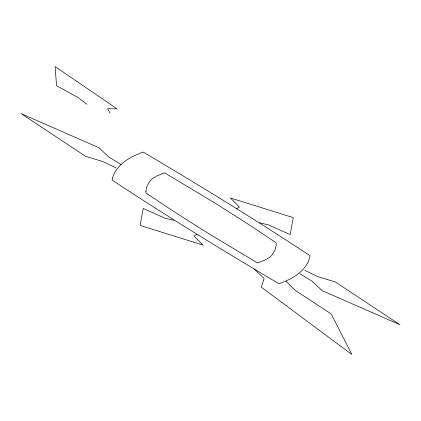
<?xml version="1.0" encoding="UTF-8"?>
<svg xmlns="http://www.w3.org/2000/svg" width="421" height="421" viewBox="0 0 421 421"><rect width="100%" height="100%" fill="white"/><g stroke="black" fill="none" stroke-linecap="round" stroke-linejoin="round"><path stroke-width="0.63" d="M236.607 208.721L239.412 207.011L230.376 197.954L293.29 217.62L290.195 234.56L268.798 224.993L259.594 222.783M196.786 234.329L193.981 236.039L203.017 245.09L140.109 225.424L143.198 208.49L164.595 218.052L173.805 220.262M116.128 167.947L102.456 161.411L85.779 156.423L21.05 113.565L98.861 147.687L108.881 157.117L121.153 164.59M304.872 270.361L318.544 276.897L335.221 281.886L399.95 324.744L322.139 290.622L312.119 281.191L299.847 273.718M86.889 104.229L77.885 97.398L56.577 85.758L55.072 66.539L116.991 108.85L107.566 108.739L110.102 113.102M254.047 268.956L264.135 278.492L261.352 287.196L351.845 354.461L331.18 313.887L295.163 290.348L285.938 281.149M145.892 191.429L146.029 193.039L166.663 206.806A605.209 111.328 27.3 0 0 178.683 214.61L196.133 225.745A387.278 71.238 27.3 0 0 209.216 233.913L257.557 262.988L265.219 259.931L269.856 257.089A387.278 71.238 27.3 0 0 272.171 254.81L274.434 251.211A605.209 111.328 27.3 0 0 275.529 248.416L276.244 245.085L276.155 242.775L255.526 229.008A605.209 111.328 27.3 0 0 243.506 221.204L226.056 210.068A387.278 71.238 27.3 0 0 212.973 201.906L164.632 172.831L156.965 175.883L152.334 178.725A387.278 71.238 27.3 0 0 150.018 181.004L147.755 184.608A605.209 111.328 27.3 0 0 146.655 187.398L145.892 191.429M112.249 178.967L112.091 180.067C166.711 216.168 222.593 250.332 278.913 283.707C292.174 279.207 307.309 270.703 310.093 255.747C255.473 219.651 199.591 185.487 143.272 152.113C130.263 156.523 115.786 164.648 112.249 178.967"/></g></svg>
